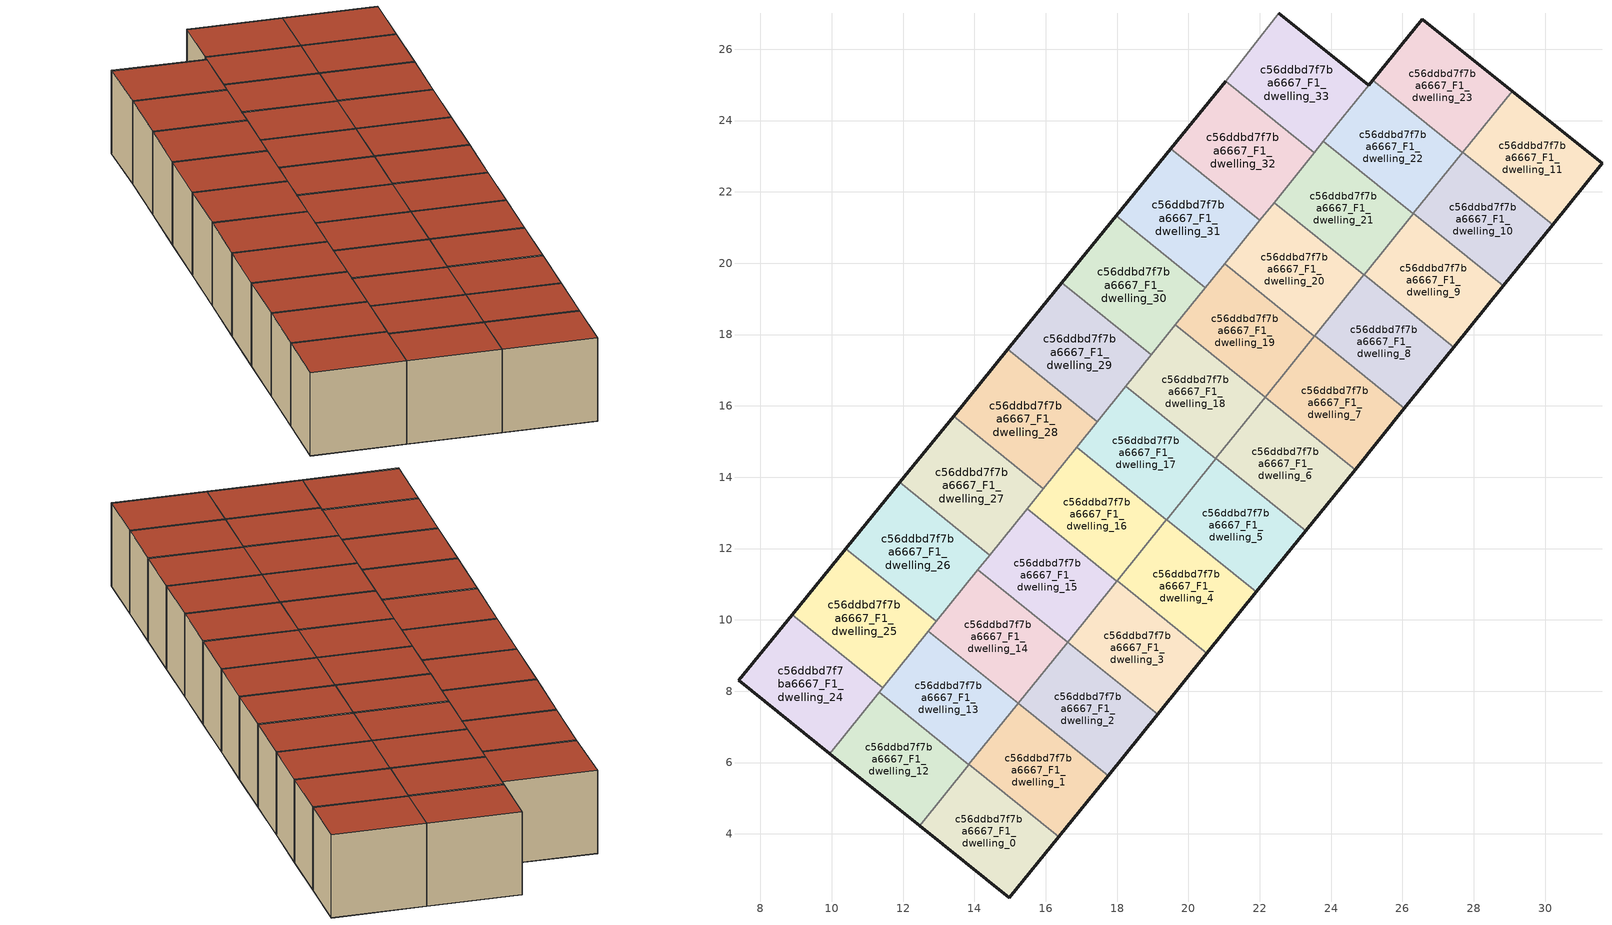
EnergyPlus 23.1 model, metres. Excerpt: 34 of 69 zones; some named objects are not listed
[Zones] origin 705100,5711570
c56ddbd7f7ba6667_F1_dwelling_0
 floor to c56ddbd7f7ba6667_F0_dwelling_0 (EU_floor_Construction): 14.98,2.2 16.37,3.92 13.85,5.95 12.46,4.23 z3
 wall outside (EU_wall_Construction): 16.37,3.92 14.98,2.2 12.46,4.23 z3:6
 wall to c56ddbd7f7ba6667_F1_dwelling_1 (EU_wall_Construction): 13.85,5.95 16.37,3.92 z3:6
 wall to c56ddbd7f7ba6667_F1_dwelling_12 (EU_wall_Construction): 12.46,4.23 13.84,5.94 z3:6
 roof outside (EU_roof_Construction): 16.37,3.92 14.98,2.2 12.46,4.23 13.85,5.95 z6
c56ddbd7f7ba6667_F1_dwelling_1
 floor to c56ddbd7f7ba6667_F0_dwelling_1 (EU_floor_Construction): 16.37,3.92 17.75,5.63 15.23,7.66 13.85,5.95 z3
 wall outside (EU_wall_Construction): 17.75,5.63 16.37,3.92 z3:6
 wall to c56ddbd7f7ba6667_F1_dwelling_2 (EU_wall_Construction): 15.23,7.66 17.75,5.63 z3:6
 wall to c56ddbd7f7ba6667_F1_dwelling_13 (EU_wall_Construction): 13.85,5.95 15.23,7.66 z3:6
 roof outside (EU_roof_Construction): 17.75,5.63 16.37,3.92 13.85,5.95 15.23,7.66 z6
c56ddbd7f7ba6667_F1_dwelling_10
 floor to c56ddbd7f7ba6667_F0_dwelling_10 (EU_floor_Construction): 28.83,19.36 30.21,21.08 27.69,23.11 26.31,21.39 z3
 wall outside (EU_wall_Construction): 30.21,21.08 28.83,19.36 z3:6
 wall to c56ddbd7f7ba6667_F1_dwelling_11 (EU_wall_Construction): 27.69,23.11 30.21,21.08 z3:6
 wall to c56ddbd7f7ba6667_F1_dwelling_9 (EU_wall_Construction): 28.83,19.36 26.31,21.39 z3:6
 wall to c56ddbd7f7ba6667_F1_dwelling_22 (EU_wall_Construction): 26.31,21.39 27.69,23.1 z3:6
 roof outside (EU_roof_Construction): 30.21,21.08 28.83,19.36 26.31,21.39 27.69,23.11 z6
c56ddbd7f7ba6667_F1_dwelling_11
 floor to c56ddbd7f7ba6667_F0_dwelling_11 (EU_floor_Construction): 30.21,21.08 31.6,22.8 29.08,24.82 27.69,23.11 z3
 wall outside (EU_wall_Construction): 29.08,24.82 31.6,22.8 30.21,21.08 z3:6
 wall to c56ddbd7f7ba6667_F1_dwelling_23 (EU_wall_Construction): 27.69,23.11 29.08,24.82 z3:6
 roof outside (EU_roof_Construction): 31.6,22.8 30.21,21.08 27.69,23.11 29.08,24.82 z6
c56ddbd7f7ba6667_F1_dwelling_12
 floor to c56ddbd7f7ba6667_F0_dwelling_12 (EU_floor_Construction): 12.46,4.23 13.84,5.94 11.33,7.97 9.94,6.25 z3
 wall outside (EU_wall_Construction): 12.46,4.23 9.94,6.25 z3:6
 wall to c56ddbd7f7ba6667_F1_dwelling_13 (EU_wall_Construction): 11.33,7.97 13.84,5.94 z3:6
 wall to c56ddbd7f7ba6667_F1_dwelling_24 (EU_wall_Construction): 9.94,6.25 11.33,7.97 z3:6
 roof outside (EU_roof_Construction): 13.84,5.94 12.46,4.23 9.94,6.25 11.33,7.97 z6
c56ddbd7f7ba6667_F1_dwelling_13
 floor to c56ddbd7f7ba6667_F0_dwelling_13 (EU_floor_Construction): 13.84,5.94 15.23,7.66 12.71,9.69 11.33,7.97 z3
 wall to c56ddbd7f7ba6667_F1_dwelling_14 (EU_wall_Construction): 12.71,9.69 15.23,7.66 z3:6
 wall to c56ddbd7f7ba6667_F1_dwelling_25 (EU_wall_Construction): 11.43,8.1 12.71,9.69 z3:6
 wall to c56ddbd7f7ba6667_F1_dwelling_24 (EU_wall_Construction): 11.33,7.97 11.43,8.1 z3:6
 roof outside (EU_roof_Construction): 15.23,7.66 13.84,5.94 11.33,7.97 12.71,9.69 z6
c56ddbd7f7ba6667_F1_dwelling_14
 floor to c56ddbd7f7ba6667_F0_dwelling_14 (EU_floor_Construction): 15.23,7.66 16.61,9.37 14.1,11.4 12.71,9.69 z3
 wall to c56ddbd7f7ba6667_F1_dwelling_15 (EU_wall_Construction): 14.1,11.4 16.61,9.37 z3:6
 wall to c56ddbd7f7ba6667_F1_dwelling_2 (EU_wall_Construction): 16.61,9.37 15.23,7.66 z3:6
 wall to c56ddbd7f7ba6667_F1_dwelling_26 (EU_wall_Construction): 12.93,9.95 14.1,11.4 z3:6
 wall to c56ddbd7f7ba6667_F1_dwelling_25 (EU_wall_Construction): 12.71,9.69 12.93,9.95 z3:6
 roof outside (EU_roof_Construction): 16.61,9.37 15.23,7.66 12.71,9.69 14.1,11.4 z6
c56ddbd7f7ba6667_F1_dwelling_15
 floor to c56ddbd7f7ba6667_F0_dwelling_15 (EU_floor_Construction): 16.61,9.37 18,11.09 15.48,13.12 14.1,11.4 z3
 wall to c56ddbd7f7ba6667_F1_dwelling_16 (EU_wall_Construction): 15.48,13.12 18,11.09 z3:6
 wall to c56ddbd7f7ba6667_F1_dwelling_3 (EU_wall_Construction): 18,11.09 16.62,9.38 z3:6
 wall to c56ddbd7f7ba6667_F1_dwelling_27 (EU_wall_Construction): 14.43,11.82 15.48,13.12 z3:6
 wall to c56ddbd7f7ba6667_F1_dwelling_2 (EU_wall_Construction): 16.62,9.38,4.5 16.62,9.38,3 16.61,9.37,3
 wall to c56ddbd7f7ba6667_F1_dwelling_26 (EU_wall_Construction): 14.1,11.4 14.43,11.82 z3:6
 roof outside (EU_roof_Construction): 18,11.09 16.61,9.37 14.1,11.4 15.48,13.12 z6
c56ddbd7f7ba6667_F1_dwelling_16
 floor to c56ddbd7f7ba6667_F0_dwelling_16 (EU_floor_Construction): 18,11.09 19.38,12.81 16.87,14.83 15.48,13.12 z3
 wall to c56ddbd7f7ba6667_F1_dwelling_17 (EU_wall_Construction): 16.87,14.83 19.38,12.81 z3:6
 wall to c56ddbd7f7ba6667_F1_dwelling_4 (EU_wall_Construction): 19.38,12.81 18,11.1 z3:6
 wall to c56ddbd7f7ba6667_F1_dwelling_28 (EU_wall_Construction): 15.94,13.68 16.87,14.83 z3:6
 wall to c56ddbd7f7ba6667_F1_dwelling_3 (EU_wall_Construction): 18,11.09,4.5 18,11.1,3 18,11.09,3
 wall to c56ddbd7f7ba6667_F1_dwelling_27 (EU_wall_Construction): 15.48,13.12 15.94,13.68 z3:6
 roof outside (EU_roof_Construction): 19.38,12.81 18,11.09 15.48,13.12 16.87,14.83 z6
c56ddbd7f7ba6667_F1_dwelling_17
 floor to c56ddbd7f7ba6667_F0_dwelling_17 (EU_floor_Construction): 19.38,12.81 20.77,14.52 18.25,16.55 16.87,14.83 z3
 wall to c56ddbd7f7ba6667_F1_dwelling_18 (EU_wall_Construction): 18.25,16.55 20.77,14.52 z3:6
 wall to c56ddbd7f7ba6667_F1_dwelling_5 (EU_wall_Construction): 20.77,14.52 19.39,12.81 z3:6
 wall to c56ddbd7f7ba6667_F1_dwelling_29 (EU_wall_Construction): 17.45,15.55 18.25,16.55 z3:6
 wall to c56ddbd7f7ba6667_F1_dwelling_4 (EU_wall_Construction): 19.38,12.81,4.5 19.39,12.81,3 19.38,12.81,3
 wall to c56ddbd7f7ba6667_F1_dwelling_28 (EU_wall_Construction): 16.87,14.83 17.45,15.55 z3:6
 roof outside (EU_roof_Construction): 20.77,14.52 19.38,12.81 16.87,14.83 18.25,16.55 z6
c56ddbd7f7ba6667_F1_dwelling_18
 floor to c56ddbd7f7ba6667_F0_dwelling_18 (EU_floor_Construction): 20.77,14.52 22.15,16.24 19.64,18.27 18.25,16.55 z3
 wall to c56ddbd7f7ba6667_F1_dwelling_19 (EU_wall_Construction): 19.64,18.27 22.15,16.24 z3:6
 wall to c56ddbd7f7ba6667_F1_dwelling_6 (EU_wall_Construction): 22.15,16.24 20.77,14.53 z3:6
 wall to c56ddbd7f7ba6667_F1_dwelling_30 (EU_wall_Construction): 18.96,17.43 19.64,18.27 z3:6
 wall to c56ddbd7f7ba6667_F1_dwelling_29 (EU_wall_Construction): 18.25,16.55 18.96,17.43 z3:6
 roof outside (EU_roof_Construction): 22.15,16.24 20.77,14.52 18.25,16.55 19.64,18.27 z6
c56ddbd7f7ba6667_F1_dwelling_19
 floor to c56ddbd7f7ba6667_F0_dwelling_19 (EU_floor_Construction): 22.15,16.24 23.54,17.95 21.02,19.98 19.64,18.27 z3
 wall to c56ddbd7f7ba6667_F1_dwelling_20 (EU_wall_Construction): 21.02,19.98 23.54,17.95 z3:6
 wall to c56ddbd7f7ba6667_F1_dwelling_7 (EU_wall_Construction): 23.54,17.95 22.16,16.24 z3:6
 wall to c56ddbd7f7ba6667_F1_dwelling_31 (EU_wall_Construction): 20.48,19.32 21.02,19.98 z3:6
 wall to c56ddbd7f7ba6667_F1_dwelling_30 (EU_wall_Construction): 19.63,18.27 20.48,19.31 z3:6
 roof outside (EU_roof_Construction): 23.54,17.95 22.15,16.24 19.64,18.27 21.02,19.98 z6
c56ddbd7f7ba6667_F1_dwelling_2
 floor to c56ddbd7f7ba6667_F0_dwelling_2 (EU_floor_Construction): 17.75,5.63 19.14,7.35 16.62,9.38 15.23,7.66 z3
 wall outside (EU_wall_Construction): 19.14,7.35 17.75,5.63 z3:6
 wall to c56ddbd7f7ba6667_F1_dwelling_3 (EU_wall_Construction): 16.62,9.38 19.14,7.35 z3:6
 roof outside (EU_roof_Construction): 19.14,7.35 17.75,5.63 15.23,7.66 16.62,9.38 z6
c56ddbd7f7ba6667_F1_dwelling_20
 floor to c56ddbd7f7ba6667_F0_dwelling_20 (EU_floor_Construction): 23.54,17.95 24.92,19.67 22.4,21.7 21.02,19.98 z3
 wall to c56ddbd7f7ba6667_F1_dwelling_21 (EU_wall_Construction): 22.4,21.7 24.92,19.67 z3:6
 wall to c56ddbd7f7ba6667_F1_dwelling_8 (EU_wall_Construction): 24.92,19.67 23.54,17.96 z3:6
 wall to c56ddbd7f7ba6667_F1_dwelling_32 (EU_wall_Construction): 22,21.2 22.4,21.7 z3:6
 wall to c56ddbd7f7ba6667_F1_dwelling_7 (EU_wall_Construction): 23.54,17.96,4.5 23.54,17.96,3 23.54,17.95,3
 wall to c56ddbd7f7ba6667_F1_dwelling_31 (EU_wall_Construction): 21.02,19.98 22,21.2 z3:6
 roof outside (EU_roof_Construction): 24.92,19.67 23.54,17.95 21.02,19.98 22.4,21.7 z6
c56ddbd7f7ba6667_F1_dwelling_21
 floor to c56ddbd7f7ba6667_F0_dwelling_21 (EU_floor_Construction): 24.92,19.67 26.3,21.39 23.79,23.42 22.4,21.7 z3
 wall to c56ddbd7f7ba6667_F1_dwelling_22 (EU_wall_Construction): 23.79,23.42 26.3,21.39 z3:6
 wall to c56ddbd7f7ba6667_F1_dwelling_9 (EU_wall_Construction): 26.3,21.39 24.93,19.68 z3:6
 wall to c56ddbd7f7ba6667_F1_dwelling_33 (EU_wall_Construction): 23.53,23.1 23.79,23.42 z3:6
 wall to c56ddbd7f7ba6667_F1_dwelling_8 (EU_wall_Construction): 24.92,19.67,4.5 24.93,19.68,3 24.92,19.67,3
 wall to c56ddbd7f7ba6667_F1_dwelling_32 (EU_wall_Construction): 22.4,21.7 23.53,23.1 z3:6
 roof outside (EU_roof_Construction): 26.3,21.39 24.92,19.67 22.4,21.7 23.79,23.42 z6
c56ddbd7f7ba6667_F1_dwelling_22
 floor to c56ddbd7f7ba6667_F0_dwelling_22 (EU_floor_Construction): 26.3,21.39 27.69,23.1 25.17,25.13 23.79,23.42 z3
 wall outside (EU_wall_Construction): 25.05,24.98 25.17,25.13 z3:6
 wall to c56ddbd7f7ba6667_F1_dwelling_23 (EU_wall_Construction): 25.17,25.13 27.69,23.1 z3:6
 wall to c56ddbd7f7ba6667_F1_dwelling_33 (EU_wall_Construction): 23.79,23.42 25.05,24.98 z3:6
 roof outside (EU_roof_Construction): 27.69,23.1 26.3,21.39 23.79,23.42 25.17,25.13 z6
c56ddbd7f7ba6667_F1_dwelling_23
 floor to c56ddbd7f7ba6667_F0_dwelling_23 (EU_floor_Construction): 27.69,23.1 29.08,24.82 26.55,26.84 25.17,25.13 z3
 wall outside (EU_wall_Construction): 25.17,25.13 26.55,26.84 29.08,24.82 z3:6
 roof outside (EU_roof_Construction): 29.08,24.82 27.69,23.1 25.17,25.13 26.55,26.84 z6
c56ddbd7f7ba6667_F1_dwelling_24
 floor to c56ddbd7f7ba6667_F0_dwelling_24 (EU_floor_Construction): 9.94,6.25 11.43,8.1 8.89,10.15 7.39,8.3 z3
 wall outside (EU_wall_Construction): 9.94,6.25 7.39,8.3 8.89,10.15 z3:6
 wall to c56ddbd7f7ba6667_F1_dwelling_25 (EU_wall_Construction): 8.89,10.15 11.43,8.1 z3:6
 roof outside (EU_roof_Construction): 11.43,8.1 9.94,6.25 7.39,8.3 8.89,10.15 z6
c56ddbd7f7ba6667_F1_dwelling_25
 floor to c56ddbd7f7ba6667_F0_dwelling_25 (EU_floor_Construction): 11.43,8.1 12.93,9.95 10.39,12 8.89,10.15 z3
 wall outside (EU_wall_Construction): 8.89,10.15 10.39,12 z3:6
 wall to c56ddbd7f7ba6667_F1_dwelling_26 (EU_wall_Construction): 10.39,12 12.93,9.95 z3:6
 roof outside (EU_roof_Construction): 12.93,9.95 11.43,8.1 8.89,10.15 10.39,12 z6
c56ddbd7f7ba6667_F1_dwelling_26
 floor to c56ddbd7f7ba6667_F0_dwelling_26 (EU_floor_Construction): 12.93,9.95 14.43,11.82 11.9,13.85 10.39,12 z3
 wall outside (EU_wall_Construction): 10.39,12 11.9,13.85 z3:6
 wall to c56ddbd7f7ba6667_F1_dwelling_27 (EU_wall_Construction): 11.9,13.85 14.43,11.82 z3:6
 roof outside (EU_roof_Construction): 14.43,11.82 12.93,9.95 10.39,12 11.9,13.85 z6
c56ddbd7f7ba6667_F1_dwelling_27
 floor to c56ddbd7f7ba6667_F0_dwelling_27 (EU_floor_Construction): 14.43,11.82 15.94,13.68 13.42,15.71 11.9,13.85 z3
 wall outside (EU_wall_Construction): 11.9,13.85 13.42,15.71 z3:6
 wall to c56ddbd7f7ba6667_F1_dwelling_28 (EU_wall_Construction): 13.42,15.71 15.94,13.68 z3:6
 roof outside (EU_roof_Construction): 15.94,13.68 14.43,11.82 11.9,13.85 13.42,15.71 z6
c56ddbd7f7ba6667_F1_dwelling_28
 floor to c56ddbd7f7ba6667_F0_dwelling_28 (EU_floor_Construction): 15.94,13.68 17.45,15.55 14.93,17.58 13.42,15.71 z3
 wall outside (EU_wall_Construction): 13.42,15.71 14.93,17.58 z3:6
 wall to c56ddbd7f7ba6667_F1_dwelling_29 (EU_wall_Construction): 14.93,17.58 17.45,15.55 z3:6
 roof outside (EU_roof_Construction): 17.45,15.55 15.94,13.68 13.42,15.71 14.93,17.58 z6
c56ddbd7f7ba6667_F1_dwelling_29
 floor to c56ddbd7f7ba6667_F0_dwelling_29 (EU_floor_Construction): 17.45,15.55 18.96,17.43 16.45,19.45 14.93,17.58 z3
 wall outside (EU_wall_Construction): 14.93,17.58 16.45,19.45 z3:6
 wall to c56ddbd7f7ba6667_F1_dwelling_30 (EU_wall_Construction): 16.45,19.45 18.96,17.43 z3:6
 roof outside (EU_roof_Construction): 18.96,17.43 17.45,15.55 14.93,17.58 16.45,19.45 z6
c56ddbd7f7ba6667_F1_dwelling_3
 floor to c56ddbd7f7ba6667_F0_dwelling_3 (EU_floor_Construction): 19.14,7.35 20.52,9.07 18,11.1 16.62,9.38 z3
 wall outside (EU_wall_Construction): 20.52,9.07 19.14,7.35 z3:6
 wall to c56ddbd7f7ba6667_F1_dwelling_4 (EU_wall_Construction): 18,11.1 20.52,9.07 z3:6
 roof outside (EU_roof_Construction): 20.52,9.07 19.14,7.35 16.62,9.38 18,11.1 z6
c56ddbd7f7ba6667_F1_dwelling_30
 floor to c56ddbd7f7ba6667_F0_dwelling_30 (EU_floor_Construction): 18.96,17.43 20.48,19.32 17.98,21.33 16.45,19.45 z3
 wall outside (EU_wall_Construction): 16.45,19.45 17.98,21.33 z3:6
 wall to c56ddbd7f7ba6667_F1_dwelling_31 (EU_wall_Construction): 17.98,21.33 20.48,19.32 z3:6
 roof outside (EU_roof_Construction): 20.48,19.32 18.96,17.43 16.45,19.45 17.98,21.33 z6
c56ddbd7f7ba6667_F1_dwelling_31
 floor to c56ddbd7f7ba6667_F0_dwelling_31 (EU_floor_Construction): 20.48,19.32 22,21.2 19.51,23.21 17.98,21.33 z3
 wall outside (EU_wall_Construction): 17.98,21.33 19.51,23.21 z3:6
 wall to c56ddbd7f7ba6667_F1_dwelling_32 (EU_wall_Construction): 19.51,23.21 22,21.2 z3:6
 roof outside (EU_roof_Construction): 22,21.2 20.48,19.32 17.98,21.33 19.51,23.21 z6
c56ddbd7f7ba6667_F1_dwelling_32
 floor to c56ddbd7f7ba6667_F0_dwelling_32 (EU_floor_Construction): 22,21.2 23.53,23.1 21.05,25.1 19.51,23.21 z3
 wall outside (EU_wall_Construction): 19.51,23.21 21.05,25.1 z3:6
 wall to c56ddbd7f7ba6667_F1_dwelling_33 (EU_wall_Construction): 21.05,25.1 23.53,23.1 z3:6
 roof outside (EU_roof_Construction): 23.53,23.1 22,21.2 19.51,23.21 21.05,25.1 z6
c56ddbd7f7ba6667_F1_dwelling_33
 floor to c56ddbd7f7ba6667_F0_dwelling_33 (EU_floor_Construction): 23.53,23.1 25.05,24.98 22.54,27.01 21.05,25.1 z3
 wall outside (EU_wall_Construction): 22.54,27.01 25.05,24.98 z3:6
 wall adiabatic (EU_wall_Construction): 21.05,25.1 22.54,27.01 z3:6
 roof outside (EU_roof_Construction): 25.05,24.98 23.53,23.1 21.05,25.1 22.54,27.01 z6
c56ddbd7f7ba6667_F1_dwelling_4
 floor to c56ddbd7f7ba6667_F0_dwelling_4 (EU_floor_Construction): 20.52,9.07 21.9,10.78 19.39,12.81 18,11.1 z3
 wall outside (EU_wall_Construction): 21.9,10.78 20.52,9.07 z3:6
 wall to c56ddbd7f7ba6667_F1_dwelling_5 (EU_wall_Construction): 19.39,12.81 21.9,10.78 z3:6
 roof outside (EU_roof_Construction): 21.9,10.78 20.52,9.07 18,11.1 19.39,12.81 z6
c56ddbd7f7ba6667_F1_dwelling_5
 floor to c56ddbd7f7ba6667_F0_dwelling_5 (EU_floor_Construction): 21.9,10.78 23.29,12.5 20.77,14.53 19.39,12.81 z3
 wall outside (EU_wall_Construction): 23.29,12.5 21.9,10.78 z3:6
 wall to c56ddbd7f7ba6667_F1_dwelling_6 (EU_wall_Construction): 20.77,14.53 23.29,12.5 z3:6
 roof outside (EU_roof_Construction): 23.29,12.5 21.9,10.78 19.39,12.81 20.77,14.53 z6
c56ddbd7f7ba6667_F1_dwelling_6
 floor to c56ddbd7f7ba6667_F0_dwelling_6 (EU_floor_Construction): 23.29,12.5 24.67,14.21 22.16,16.24 20.77,14.53 z3
 wall outside (EU_wall_Construction): 24.67,14.21 23.29,12.5 z3:6
 wall to c56ddbd7f7ba6667_F1_dwelling_7 (EU_wall_Construction): 22.16,16.24 24.67,14.21 z3:6
 roof outside (EU_roof_Construction): 24.67,14.21 23.29,12.5 20.77,14.53 22.16,16.24 z6
c56ddbd7f7ba6667_F1_dwelling_7
 floor to c56ddbd7f7ba6667_F0_dwelling_7 (EU_floor_Construction): 24.67,14.21 26.06,15.93 23.54,17.96 22.16,16.24 z3
 wall outside (EU_wall_Construction): 26.06,15.93 24.67,14.21 z3:6
 wall to c56ddbd7f7ba6667_F1_dwelling_8 (EU_wall_Construction): 23.54,17.96 26.06,15.93 z3:6
 roof outside (EU_roof_Construction): 26.06,15.93 24.67,14.21 22.16,16.24 23.54,17.96 z6
c56ddbd7f7ba6667_F1_dwelling_8
 floor to c56ddbd7f7ba6667_F0_dwelling_8 (EU_floor_Construction): 26.06,15.93 27.44,17.65 24.93,19.68 23.54,17.96 z3
 wall outside (EU_wall_Construction): 27.44,17.65 26.06,15.93 z3:6
 wall to c56ddbd7f7ba6667_F1_dwelling_9 (EU_wall_Construction): 24.93,19.68 27.44,17.65 z3:6
 roof outside (EU_roof_Construction): 27.44,17.65 26.06,15.93 23.54,17.96 24.93,19.68 z6
c56ddbd7f7ba6667_F1_dwelling_9
 floor to c56ddbd7f7ba6667_F0_dwelling_9 (EU_floor_Construction): 27.44,17.65 28.83,19.36 26.31,21.39 24.93,19.68 z3
 wall outside (EU_wall_Construction): 28.83,19.36 27.44,17.65 z3:6
 roof outside (EU_roof_Construction): 28.83,19.36 27.44,17.65 24.93,19.68 26.31,21.39 z6
[Building]
EU S2 Campaign: North Axis=0; Terrain=City; Solar Distribution=FullExterior
[Site:Location]
London: Latitude=51.5; Longitude=-0.5; Time Zone=0; Elevation=25
[SizingPeriod:WeatherFileDays]
AnnualSizingPeriod: Begin Month=1; Begin Day of Month=1; End Month=12; End Day of Month=31; Day of Week for Start Day=Monday; Use Weather File Daylight Saving Period=No; Use Weather File Rain and Snow Indicators=No
[MATERIAL]
EU_InternalMass_Material: Roughness=MediumRough; Thickness=0.1; Conductivity=1; Density=1800; Specific Heat=900; Thermal Absorptance=0.9; Solar Absorptance=0.7; Visible Absorptance=0.7
[MATERIAL:NOMASS] Roughness=MediumRough; Thermal Absorptance=0.9; Solar Absorptance=0.7; Visible Absorptance=0.7
Name | Thermal Resistance
EU_wall_NoMass | 0.635353
EU_roof_NoMass | 0.675062
EU_floor_NoMass | 1.96382
[CONSTRUCTION]
EU_wall_Construction: EU_wall_NoMass
EU_roof_Construction: EU_roof_NoMass
EU_floor_Construction: EU_floor_NoMass
EU_InternalMass_Construction: EU_InternalMass_Material
[ZONE] Type=1; Multiplier=1; Ceiling Height=autocalculate; Floor Area=autocalculate; Part of Total Floor Area=Yes
Name | Volume
c56ddbd7f7ba6667_F1_dwelling_0; c56ddbd7f7ba6667_F1_dwelling_5; c56ddbd7f7ba6667_F1_dwelling_6 | 21.386
c56ddbd7f7ba6667_F1_dwelling_1; c56ddbd7f7ba6667_F1_dwelling_4; c56ddbd7f7ba6667_F1_dwelling_9 | 21.3867
c56ddbd7f7ba6667_F1_dwelling_10 | 21.3933
c56ddbd7f7ba6667_F1_dwelling_11 | 21.3787
c56ddbd7f7ba6667_F1_dwelling_12 | 21.3772
c56ddbd7f7ba6667_F1_dwelling_13 | 21.3896
c56ddbd7f7ba6667_F1_dwelling_14; c56ddbd7f7ba6667_F1_dwelling_16 | 21.3823
c56ddbd7f7ba6667_F1_dwelling_15; c56ddbd7f7ba6667_F1_dwelling_20 | 21.3875
c56ddbd7f7ba6667_F1_dwelling_17 | 21.3757
c56ddbd7f7ba6667_F1_dwelling_18; c56ddbd7f7ba6667_F1_dwelling_7 | 21.3882
c56ddbd7f7ba6667_F1_dwelling_19 | 21.3831
c56ddbd7f7ba6667_F1_dwelling_2; c56ddbd7f7ba6667_F1_dwelling_22; c56ddbd7f7ba6667_F1_dwelling_3; c56ddbd7f7ba6667_F1_dwelling_8 | 21.3889
c56ddbd7f7ba6667_F1_dwelling_21 | 21.3816
c56ddbd7f7ba6667_F1_dwelling_23 | 21.3779
c56ddbd7f7ba6667_F1_dwelling_24; c56ddbd7f7ba6667_F1_dwelling_33 | 23.3298
c56ddbd7f7ba6667_F1_dwelling_25 | 23.3306
c56ddbd7f7ba6667_F1_dwelling_26 | 23.3276
c56ddbd7f7ba6667_F1_dwelling_27 | 23.3357
c56ddbd7f7ba6667_F1_dwelling_28 | 23.3386
c56ddbd7f7ba6667_F1_dwelling_29 | 23.3225
c56ddbd7f7ba6667_F1_dwelling_30 | 23.3394
c56ddbd7f7ba6667_F1_dwelling_31 | 23.3269
c56ddbd7f7ba6667_F1_dwelling_32 | 23.3335
[INTERNALMASS] Construction=EU_InternalMass_Construction
Name | Zone or ZoneList | Surface Area
c56ddbd7f7ba6667_F1_dwelling_0_EU_InternalMass | c56ddbd7f7ba6667_F1_dwelling_0 | 7.77684
c56ddbd7f7ba6667_F1_dwelling_1_EU_InternalMass | c56ddbd7f7ba6667_F1_dwelling_1 | 7.7772
c56ddbd7f7ba6667_F1_dwelling_2_EU_InternalMass | c56ddbd7f7ba6667_F1_dwelling_2 | 7.77525
c56ddbd7f7ba6667_F1_dwelling_3_EU_InternalMass | c56ddbd7f7ba6667_F1_dwelling_3 | 7.77575
c56ddbd7f7ba6667_F1_dwelling_4_EU_InternalMass | c56ddbd7f7ba6667_F1_dwelling_4 | 7.77771
c56ddbd7f7ba6667_F1_dwelling_5_EU_InternalMass | c56ddbd7f7ba6667_F1_dwelling_5 | 7.7772
c56ddbd7f7ba6667_F1_dwelling_6_EU_InternalMass | c56ddbd7f7ba6667_F1_dwelling_6 | 7.77525
c56ddbd7f7ba6667_F1_dwelling_7_EU_InternalMass | c56ddbd7f7ba6667_F1_dwelling_7 | 7.77575
c56ddbd7f7ba6667_F1_dwelling_8_EU_InternalMass | c56ddbd7f7ba6667_F1_dwelling_8 | 7.77771
c56ddbd7f7ba6667_F1_dwelling_9_EU_InternalMass | c56ddbd7f7ba6667_F1_dwelling_9 | 7.7772
c56ddbd7f7ba6667_F1_dwelling_10_EU_InternalMass | c56ddbd7f7ba6667_F1_dwelling_10 | 7.77692
c56ddbd7f7ba6667_F1_dwelling_11_EU_InternalMass | c56ddbd7f7ba6667_F1_dwelling_11 | 7.77439
c56ddbd7f7ba6667_F1_dwelling_12_EU_InternalMass | c56ddbd7f7ba6667_F1_dwelling_12 | 7.77575
c56ddbd7f7ba6667_F1_dwelling_13_EU_InternalMass | c56ddbd7f7ba6667_F1_dwelling_13 | 7.77755
c56ddbd7f7ba6667_F1_dwelling_14_EU_InternalMass | c56ddbd7f7ba6667_F1_dwelling_14 | 7.77575
c56ddbd7f7ba6667_F1_dwelling_15_EU_InternalMass | c56ddbd7f7ba6667_F1_dwelling_15 | 7.77525
c56ddbd7f7ba6667_F1_dwelling_16_EU_InternalMass | c56ddbd7f7ba6667_F1_dwelling_16 | 7.77575
c56ddbd7f7ba6667_F1_dwelling_17_EU_InternalMass | c56ddbd7f7ba6667_F1_dwelling_17 | 7.77755
c56ddbd7f7ba6667_F1_dwelling_18_EU_InternalMass | c56ddbd7f7ba6667_F1_dwelling_18 | 7.77575
c56ddbd7f7ba6667_F1_dwelling_19_EU_InternalMass | c56ddbd7f7ba6667_F1_dwelling_19 | 7.77525
c56ddbd7f7ba6667_F1_dwelling_20_EU_InternalMass | c56ddbd7f7ba6667_F1_dwelling_20 | 7.77778
c56ddbd7f7ba6667_F1_dwelling_21_EU_InternalMass | c56ddbd7f7ba6667_F1_dwelling_21 | 7.77483
c56ddbd7f7ba6667_F1_dwelling_22_EU_InternalMass | c56ddbd7f7ba6667_F1_dwelling_22 | 7.12738
c56ddbd7f7ba6667_F1_dwelling_23_EU_InternalMass | c56ddbd7f7ba6667_F1_dwelling_23 | 7.13047
c56ddbd7f7ba6667_F1_dwelling_24_EU_InternalMass | c56ddbd7f7ba6667_F1_dwelling_24 | 7.12659
c56ddbd7f7ba6667_F1_dwelling_25_EU_InternalMass | c56ddbd7f7ba6667_F1_dwelling_25 | 7.13101
c56ddbd7f7ba6667_F1_dwelling_26_EU_InternalMass | c56ddbd7f7ba6667_F1_dwelling_26 | 7.1262
c56ddbd7f7ba6667_F1_dwelling_27_EU_InternalMass | c56ddbd7f7ba6667_F1_dwelling_27 | 7.1304
c56ddbd7f7ba6667_F1_dwelling_28_EU_InternalMass | c56ddbd7f7ba6667_F1_dwelling_28 | 7.12939
c56ddbd7f7ba6667_F1_dwelling_29_EU_InternalMass | c56ddbd7f7ba6667_F1_dwelling_29 | 7.129
c56ddbd7f7ba6667_F1_dwelling_30_EU_InternalMass | c56ddbd7f7ba6667_F1_dwelling_30 | 7.12898
c56ddbd7f7ba6667_F1_dwelling_31_EU_InternalMass | c56ddbd7f7ba6667_F1_dwelling_31 | 7.13055
c56ddbd7f7ba6667_F1_dwelling_32_EU_InternalMass | c56ddbd7f7ba6667_F1_dwelling_32 | 7.12897
c56ddbd7f7ba6667_F1_dwelling_33_EU_InternalMass | c56ddbd7f7ba6667_F1_dwelling_33 | 7.12737
[OTHEREQUIPMENT] Fuel Type=Electricity; Design Level Calculation Method=Watts/Area; Power per Zone Floor Area=1; Fraction Latent=0; Fraction Radiant=0; Fraction Lost=0; Carbon Dioxide Generation Rate=0; EndUse Subcategory=EU_Step8_InternalGains
Name | Zone or ZoneList or Space or SpaceList | Schedule
EU_Step8_InternalGain_c56ddbd7f7ba6667_F1_dwelling_0_f000 | c56ddbd7f7ba6667_F1_dwelling_0 | EU_Step8_GainSchedule_c56ddbd7f7ba6667_F1_dwelling_0_f000
EU_Step8_InternalGain_c56ddbd7f7ba6667_F1_dwelling_1_f000 | c56ddbd7f7ba6667_F1_dwelling_1 | EU_Step8_GainSchedule_c56ddbd7f7ba6667_F1_dwelling_1_f000
EU_Step8_InternalGain_c56ddbd7f7ba6667_F1_dwelling_2_f000 | c56ddbd7f7ba6667_F1_dwelling_2 | EU_Step8_GainSchedule_c56ddbd7f7ba6667_F1_dwelling_2_f000
EU_Step8_InternalGain_c56ddbd7f7ba6667_F1_dwelling_3_f000 | c56ddbd7f7ba6667_F1_dwelling_3 | EU_Step8_GainSchedule_c56ddbd7f7ba6667_F1_dwelling_3_f000
EU_Step8_InternalGain_c56ddbd7f7ba6667_F1_dwelling_4_f000 | c56ddbd7f7ba6667_F1_dwelling_4 | EU_Step8_GainSchedule_c56ddbd7f7ba6667_F1_dwelling_4_f000
EU_Step8_InternalGain_c56ddbd7f7ba6667_F1_dwelling_5_f000 | c56ddbd7f7ba6667_F1_dwelling_5 | EU_Step8_GainSchedule_c56ddbd7f7ba6667_F1_dwelling_5_f000
EU_Step8_InternalGain_c56ddbd7f7ba6667_F1_dwelling_6_f000 | c56ddbd7f7ba6667_F1_dwelling_6 | EU_Step8_GainSchedule_c56ddbd7f7ba6667_F1_dwelling_6_f000
EU_Step8_InternalGain_c56ddbd7f7ba6667_F1_dwelling_7_f000 | c56ddbd7f7ba6667_F1_dwelling_7 | EU_Step8_GainSchedule_c56ddbd7f7ba6667_F1_dwelling_7_f000
EU_Step8_InternalGain_c56ddbd7f7ba6667_F1_dwelling_8_f000 | c56ddbd7f7ba6667_F1_dwelling_8 | EU_Step8_GainSchedule_c56ddbd7f7ba6667_F1_dwelling_8_f000
EU_Step8_InternalGain_c56ddbd7f7ba6667_F1_dwelling_9_f000 | c56ddbd7f7ba6667_F1_dwelling_9 | EU_Step8_GainSchedule_c56ddbd7f7ba6667_F1_dwelling_9_f000
EU_Step8_InternalGain_c56ddbd7f7ba6667_F1_dwelling_10_f000 | c56ddbd7f7ba6667_F1_dwelling_10 | EU_Step8_GainSchedule_c56ddbd7f7ba6667_F1_dwelling_10_f000
EU_Step8_InternalGain_c56ddbd7f7ba6667_F1_dwelling_11_f000 | c56ddbd7f7ba6667_F1_dwelling_11 | EU_Step8_GainSchedule_c56ddbd7f7ba6667_F1_dwelling_11_f000
EU_Step8_InternalGain_c56ddbd7f7ba6667_F1_dwelling_12_f000 | c56ddbd7f7ba6667_F1_dwelling_12 | EU_Step8_GainSchedule_c56ddbd7f7ba6667_F1_dwelling_12_f000
EU_Step8_InternalGain_c56ddbd7f7ba6667_F1_dwelling_13_f000 | c56ddbd7f7ba6667_F1_dwelling_13 | EU_Step8_GainSchedule_c56ddbd7f7ba6667_F1_dwelling_13_f000
EU_Step8_InternalGain_c56ddbd7f7ba6667_F1_dwelling_14_f000 | c56ddbd7f7ba6667_F1_dwelling_14 | EU_Step8_GainSchedule_c56ddbd7f7ba6667_F1_dwelling_14_f000
EU_Step8_InternalGain_c56ddbd7f7ba6667_F1_dwelling_15_f000 | c56ddbd7f7ba6667_F1_dwelling_15 | EU_Step8_GainSchedule_c56ddbd7f7ba6667_F1_dwelling_15_f000
EU_Step8_InternalGain_c56ddbd7f7ba6667_F1_dwelling_16_f000 | c56ddbd7f7ba6667_F1_dwelling_16 | EU_Step8_GainSchedule_c56ddbd7f7ba6667_F1_dwelling_16_f000
EU_Step8_InternalGain_c56ddbd7f7ba6667_F1_dwelling_17_f000 | c56ddbd7f7ba6667_F1_dwelling_17 | EU_Step8_GainSchedule_c56ddbd7f7ba6667_F1_dwelling_17_f000
EU_Step8_InternalGain_c56ddbd7f7ba6667_F1_dwelling_18_f000 | c56ddbd7f7ba6667_F1_dwelling_18 | EU_Step8_GainSchedule_c56ddbd7f7ba6667_F1_dwelling_18_f000
EU_Step8_InternalGain_c56ddbd7f7ba6667_F1_dwelling_19_f000 | c56ddbd7f7ba6667_F1_dwelling_19 | EU_Step8_GainSchedule_c56ddbd7f7ba6667_F1_dwelling_19_f000
EU_Step8_InternalGain_c56ddbd7f7ba6667_F1_dwelling_20_f000 | c56ddbd7f7ba6667_F1_dwelling_20 | EU_Step8_GainSchedule_c56ddbd7f7ba6667_F1_dwelling_20_f000
EU_Step8_InternalGain_c56ddbd7f7ba6667_F1_dwelling_21_f000 | c56ddbd7f7ba6667_F1_dwelling_21 | EU_Step8_GainSchedule_c56ddbd7f7ba6667_F1_dwelling_21_f000
EU_Step8_InternalGain_c56ddbd7f7ba6667_F1_dwelling_22_f000 | c56ddbd7f7ba6667_F1_dwelling_22 | EU_Step8_GainSchedule_c56ddbd7f7ba6667_F1_dwelling_22_f000
EU_Step8_InternalGain_c56ddbd7f7ba6667_F1_dwelling_23_f000 | c56ddbd7f7ba6667_F1_dwelling_23 | EU_Step8_GainSchedule_c56ddbd7f7ba6667_F1_dwelling_23_f000
EU_Step8_InternalGain_c56ddbd7f7ba6667_F1_dwelling_24_f000 | c56ddbd7f7ba6667_F1_dwelling_24 | EU_Step8_GainSchedule_c56ddbd7f7ba6667_F1_dwelling_24_f000
EU_Step8_InternalGain_c56ddbd7f7ba6667_F1_dwelling_25_f000 | c56ddbd7f7ba6667_F1_dwelling_25 | EU_Step8_GainSchedule_c56ddbd7f7ba6667_F1_dwelling_25_f000
EU_Step8_InternalGain_c56ddbd7f7ba6667_F1_dwelling_26_f000 | c56ddbd7f7ba6667_F1_dwelling_26 | EU_Step8_GainSchedule_c56ddbd7f7ba6667_F1_dwelling_26_f000
EU_Step8_InternalGain_c56ddbd7f7ba6667_F1_dwelling_27_f000 | c56ddbd7f7ba6667_F1_dwelling_27 | EU_Step8_GainSchedule_c56ddbd7f7ba6667_F1_dwelling_27_f000
EU_Step8_InternalGain_c56ddbd7f7ba6667_F1_dwelling_28_f000 | c56ddbd7f7ba6667_F1_dwelling_28 | EU_Step8_GainSchedule_c56ddbd7f7ba6667_F1_dwelling_28_f000
EU_Step8_InternalGain_c56ddbd7f7ba6667_F1_dwelling_29_f000 | c56ddbd7f7ba6667_F1_dwelling_29 | EU_Step8_GainSchedule_c56ddbd7f7ba6667_F1_dwelling_29_f000
EU_Step8_InternalGain_c56ddbd7f7ba6667_F1_dwelling_30_f000 | c56ddbd7f7ba6667_F1_dwelling_30 | EU_Step8_GainSchedule_c56ddbd7f7ba6667_F1_dwelling_30_f000
EU_Step8_InternalGain_c56ddbd7f7ba6667_F1_dwelling_31_f000 | c56ddbd7f7ba6667_F1_dwelling_31 | EU_Step8_GainSchedule_c56ddbd7f7ba6667_F1_dwelling_31_f000
EU_Step8_InternalGain_c56ddbd7f7ba6667_F1_dwelling_32_f000 | c56ddbd7f7ba6667_F1_dwelling_32 | EU_Step8_GainSchedule_c56ddbd7f7ba6667_F1_dwelling_32_f000
EU_Step8_InternalGain_c56ddbd7f7ba6667_F1_dwelling_33_f000 | c56ddbd7f7ba6667_F1_dwelling_33 | EU_Step8_GainSchedule_c56ddbd7f7ba6667_F1_dwelling_33_f000
[ZONEVENTILATION:DESIGNFLOWRATE] Schedule=EU_AlwaysOn; Design Flow Rate Calculation Method=AirChanges/Hour; Air Changes per Hour=0.555504; Ventilation Type=Natural; Fan Pressure Rise=0; Fan Total Efficiency=1; Constant Term Coefficient=1; Temperature Term Coefficient=0; Velocity Term Coefficient=0; Velocity Squared Term Coefficient=0; Minimum Indoor Temperature=-100; Maximum Indoor Temperature=100; Delta Temperature=-100; Minimum Outdoor Temperature=-100; Maximum Outdoor Temperature=100; Maximum Wind Speed=40
Name | Zone or ZoneList or Space or SpaceList
EU_ConstantAir_c56ddbd7f7ba6667_F1_dwelling_0 | c56ddbd7f7ba6667_F1_dwelling_0
EU_ConstantAir_c56ddbd7f7ba6667_F1_dwelling_1 | c56ddbd7f7ba6667_F1_dwelling_1
EU_ConstantAir_c56ddbd7f7ba6667_F1_dwelling_2 | c56ddbd7f7ba6667_F1_dwelling_2
EU_ConstantAir_c56ddbd7f7ba6667_F1_dwelling_3 | c56ddbd7f7ba6667_F1_dwelling_3
EU_ConstantAir_c56ddbd7f7ba6667_F1_dwelling_4 | c56ddbd7f7ba6667_F1_dwelling_4
EU_ConstantAir_c56ddbd7f7ba6667_F1_dwelling_5 | c56ddbd7f7ba6667_F1_dwelling_5
EU_ConstantAir_c56ddbd7f7ba6667_F1_dwelling_6 | c56ddbd7f7ba6667_F1_dwelling_6
EU_ConstantAir_c56ddbd7f7ba6667_F1_dwelling_7 | c56ddbd7f7ba6667_F1_dwelling_7
EU_ConstantAir_c56ddbd7f7ba6667_F1_dwelling_8 | c56ddbd7f7ba6667_F1_dwelling_8
EU_ConstantAir_c56ddbd7f7ba6667_F1_dwelling_9 | c56ddbd7f7ba6667_F1_dwelling_9
EU_ConstantAir_c56ddbd7f7ba6667_F1_dwelling_10 | c56ddbd7f7ba6667_F1_dwelling_10
EU_ConstantAir_c56ddbd7f7ba6667_F1_dwelling_11 | c56ddbd7f7ba6667_F1_dwelling_11
EU_ConstantAir_c56ddbd7f7ba6667_F1_dwelling_12 | c56ddbd7f7ba6667_F1_dwelling_12
EU_ConstantAir_c56ddbd7f7ba6667_F1_dwelling_13 | c56ddbd7f7ba6667_F1_dwelling_13
EU_ConstantAir_c56ddbd7f7ba6667_F1_dwelling_14 | c56ddbd7f7ba6667_F1_dwelling_14
EU_ConstantAir_c56ddbd7f7ba6667_F1_dwelling_15 | c56ddbd7f7ba6667_F1_dwelling_15
EU_ConstantAir_c56ddbd7f7ba6667_F1_dwelling_16 | c56ddbd7f7ba6667_F1_dwelling_16
EU_ConstantAir_c56ddbd7f7ba6667_F1_dwelling_17 | c56ddbd7f7ba6667_F1_dwelling_17
EU_ConstantAir_c56ddbd7f7ba6667_F1_dwelling_18 | c56ddbd7f7ba6667_F1_dwelling_18
EU_ConstantAir_c56ddbd7f7ba6667_F1_dwelling_19 | c56ddbd7f7ba6667_F1_dwelling_19
EU_ConstantAir_c56ddbd7f7ba6667_F1_dwelling_20 | c56ddbd7f7ba6667_F1_dwelling_20
EU_ConstantAir_c56ddbd7f7ba6667_F1_dwelling_21 | c56ddbd7f7ba6667_F1_dwelling_21
EU_ConstantAir_c56ddbd7f7ba6667_F1_dwelling_22 | c56ddbd7f7ba6667_F1_dwelling_22
EU_ConstantAir_c56ddbd7f7ba6667_F1_dwelling_23 | c56ddbd7f7ba6667_F1_dwelling_23
EU_ConstantAir_c56ddbd7f7ba6667_F1_dwelling_24 | c56ddbd7f7ba6667_F1_dwelling_24
EU_ConstantAir_c56ddbd7f7ba6667_F1_dwelling_25 | c56ddbd7f7ba6667_F1_dwelling_25
EU_ConstantAir_c56ddbd7f7ba6667_F1_dwelling_26 | c56ddbd7f7ba6667_F1_dwelling_26
EU_ConstantAir_c56ddbd7f7ba6667_F1_dwelling_27 | c56ddbd7f7ba6667_F1_dwelling_27
EU_ConstantAir_c56ddbd7f7ba6667_F1_dwelling_28 | c56ddbd7f7ba6667_F1_dwelling_28
EU_ConstantAir_c56ddbd7f7ba6667_F1_dwelling_29 | c56ddbd7f7ba6667_F1_dwelling_29
EU_ConstantAir_c56ddbd7f7ba6667_F1_dwelling_30 | c56ddbd7f7ba6667_F1_dwelling_30
EU_ConstantAir_c56ddbd7f7ba6667_F1_dwelling_31 | c56ddbd7f7ba6667_F1_dwelling_31
EU_ConstantAir_c56ddbd7f7ba6667_F1_dwelling_32 | c56ddbd7f7ba6667_F1_dwelling_32
EU_ConstantAir_c56ddbd7f7ba6667_F1_dwelling_33 | c56ddbd7f7ba6667_F1_dwelling_33
[HVACTEMPLATE:THERMOSTAT] Constant Heating Setpoint=20; Constant Cooling Setpoint=50
EU_HeatOnly_c56ddbd7f7ba6667_F0_dwelling_0; EU_HeatOnly_c56ddbd7f7ba6667_F0_dwelling_1; EU_HeatOnly_c56ddbd7f7ba6667_F0_dwelling_2; EU_HeatOnly_c56ddbd7f7ba6667_F0_dwelling_3; EU_HeatOnly_c56ddbd7f7ba6667_F0_dwelling_4; EU_HeatOnly_c56ddbd7f7ba6667_F0_dwelling_5; EU_HeatOnly_c56ddbd7f7ba6667_F0_dwelling_6; EU_HeatOnly_c56ddbd7f7ba6667_F0_dwelling_7; EU_HeatOnly_c56ddbd7f7ba6667_F0_dwelling_8; EU_HeatOnly_c56ddbd7f7ba6667_F0_dwelling_9; EU_HeatOnly_c56ddbd7f7ba6667_F0_dwelling_10; EU_HeatOnly_c56ddbd7f7ba6667_F0_dwelling_11; EU_HeatOnly_c56ddbd7f7ba6667_F0_dwelling_12; EU_HeatOnly_c56ddbd7f7ba6667_F0_dwelling_13; EU_HeatOnly_c56ddbd7f7ba6667_F0_dwelling_14; EU_HeatOnly_c56ddbd7f7ba6667_F0_dwelling_15; EU_HeatOnly_c56ddbd7f7ba6667_F0_dwelling_16; EU_HeatOnly_c56ddbd7f7ba6667_F0_dwelling_17; EU_HeatOnly_c56ddbd7f7ba6667_F0_dwelling_18; EU_HeatOnly_c56ddbd7f7ba6667_F0_dwelling_19; EU_HeatOnly_c56ddbd7f7ba6667_F0_dwelling_20; EU_HeatOnly_c56ddbd7f7ba6667_F0_dwelling_21; EU_HeatOnly_c56ddbd7f7ba6667_F0_dwelling_22; EU_HeatOnly_c56ddbd7f7ba6667_F0_dwelling_23; EU_HeatOnly_c56ddbd7f7ba6667_F0_dwelling_24; EU_HeatOnly_c56ddbd7f7ba6667_F0_dwelling_25; EU_HeatOnly_c56ddbd7f7ba6667_F0_dwelling_26; EU_HeatOnly_c56ddbd7f7ba6667_F0_dwelling_27; EU_HeatOnly_c56ddbd7f7ba6667_F0_dwelling_28; EU_HeatOnly_c56ddbd7f7ba6667_F0_dwelling_29; EU_HeatOnly_c56ddbd7f7ba6667_F0_dwelling_30; EU_HeatOnly_c56ddbd7f7ba6667_F0_dwelling_31; EU_HeatOnly_c56ddbd7f7ba6667_F0_dwelling_32; EU_HeatOnly_c56ddbd7f7ba6667_F0_dwelling_33; EU_HeatOnly_c56ddbd7f7ba6667_F0_dwelling_34; EU_HeatOnly_c56ddbd7f7ba6667_F1_dwelling_0; EU_HeatOnly_c56ddbd7f7ba6667_F1_dwelling_1; EU_HeatOnly_c56ddbd7f7ba6667_F1_dwelling_2; EU_HeatOnly_c56ddbd7f7ba6667_F1_dwelling_3; EU_HeatOnly_c56ddbd7f7ba6667_F1_dwelling_4; EU_HeatOnly_c56ddbd7f7ba6667_F1_dwelling_5; EU_HeatOnly_c56ddbd7f7ba6667_F1_dwelling_6; EU_HeatOnly_c56ddbd7f7ba6667_F1_dwelling_7; EU_HeatOnly_c56ddbd7f7ba6667_F1_dwelling_8; EU_HeatOnly_c56ddbd7f7ba6667_F1_dwelling_9; EU_HeatOnly_c56ddbd7f7ba6667_F1_dwelling_10; EU_HeatOnly_c56ddbd7f7ba6667_F1_dwelling_11; EU_HeatOnly_c56ddbd7f7ba6667_F1_dwelling_12; EU_HeatOnly_c56ddbd7f7ba6667_F1_dwelling_13; EU_HeatOnly_c56ddbd7f7ba6667_F1_dwelling_14; EU_HeatOnly_c56ddbd7f7ba6667_F1_dwelling_15; EU_HeatOnly_c56ddbd7f7ba6667_F1_dwelling_16; EU_HeatOnly_c56ddbd7f7ba6667_F1_dwelling_17; EU_HeatOnly_c56ddbd7f7ba6667_F1_dwelling_18; EU_HeatOnly_c56ddbd7f7ba6667_F1_dwelling_19; EU_HeatOnly_c56ddbd7f7ba6667_F1_dwelling_20; EU_HeatOnly_c56ddbd7f7ba6667_F1_dwelling_21; EU_HeatOnly_c56ddbd7f7ba6667_F1_dwelling_22; EU_HeatOnly_c56ddbd7f7ba6667_F1_dwelling_23; EU_HeatOnly_c56ddbd7f7ba6667_F1_dwelling_24; EU_HeatOnly_c56ddbd7f7ba6667_F1_dwelling_25; EU_HeatOnly_c56ddbd7f7ba6667_F1_dwelling_26; EU_HeatOnly_c56ddbd7f7ba6667_F1_dwelling_27
[HVACTEMPLATE:ZONE:IDEALLOADSAIRSYSTEM] System Availability Schedule=EU_AlwaysOn; Maximum Heating Supply Air Temperature=50; Minimum Cooling Supply Air Temperature=13; Maximum Heating Supply Air Humidity Ratio=0.0156; Minimum Cooling Supply Air Humidity Ratio=0.0077; Heating Limit=NoLimit; Cooling Limit=NoLimit; Heating Availability Schedule=EU_AlwaysOn; Cooling Availability Schedule=EU_CoolingOff; Dehumidification Control Type=ConstantSensibleHeatRatio; Cooling Sensible Heat Ratio=0.7; Dehumidification Setpoint=60; Humidification Control Type=None; Humidification Setpoint=30; Outdoor Air Method=None; Outdoor Air Flow Rate per Person=0.00944; Outdoor Air Flow Rate per Zone Floor Area=0; Outdoor Air Flow Rate per Zone=0; Demand Controlled Ventilation Type=None; Outdoor Air Economizer Type=NoEconomizer; Heat Recovery Type=None; Sensible Heat Recovery Effectiveness=0.7; Latent Heat Recovery Effectiveness=0.65
Name | Template Thermostat
c56ddbd7f7ba6667_F1_dwelling_0 | EU_HeatOnly_c56ddbd7f7ba6667_F1_dwelling_0
c56ddbd7f7ba6667_F1_dwelling_1 | EU_HeatOnly_c56ddbd7f7ba6667_F1_dwelling_1
c56ddbd7f7ba6667_F1_dwelling_2 | EU_HeatOnly_c56ddbd7f7ba6667_F1_dwelling_2
c56ddbd7f7ba6667_F1_dwelling_3 | EU_HeatOnly_c56ddbd7f7ba6667_F1_dwelling_3
c56ddbd7f7ba6667_F1_dwelling_4 | EU_HeatOnly_c56ddbd7f7ba6667_F1_dwelling_4
c56ddbd7f7ba6667_F1_dwelling_5 | EU_HeatOnly_c56ddbd7f7ba6667_F1_dwelling_5
c56ddbd7f7ba6667_F1_dwelling_6 | EU_HeatOnly_c56ddbd7f7ba6667_F1_dwelling_6
c56ddbd7f7ba6667_F1_dwelling_7 | EU_HeatOnly_c56ddbd7f7ba6667_F1_dwelling_7
c56ddbd7f7ba6667_F1_dwelling_8 | EU_HeatOnly_c56ddbd7f7ba6667_F1_dwelling_8
c56ddbd7f7ba6667_F1_dwelling_9 | EU_HeatOnly_c56ddbd7f7ba6667_F1_dwelling_9
c56ddbd7f7ba6667_F1_dwelling_10 | EU_HeatOnly_c56ddbd7f7ba6667_F1_dwelling_10
c56ddbd7f7ba6667_F1_dwelling_11 | EU_HeatOnly_c56ddbd7f7ba6667_F1_dwelling_11
c56ddbd7f7ba6667_F1_dwelling_12 | EU_HeatOnly_c56ddbd7f7ba6667_F1_dwelling_12
c56ddbd7f7ba6667_F1_dwelling_13 | EU_HeatOnly_c56ddbd7f7ba6667_F1_dwelling_13
c56ddbd7f7ba6667_F1_dwelling_14 | EU_HeatOnly_c56ddbd7f7ba6667_F1_dwelling_14
c56ddbd7f7ba6667_F1_dwelling_15 | EU_HeatOnly_c56ddbd7f7ba6667_F1_dwelling_15
c56ddbd7f7ba6667_F1_dwelling_16 | EU_HeatOnly_c56ddbd7f7ba6667_F1_dwelling_16
c56ddbd7f7ba6667_F1_dwelling_17 | EU_HeatOnly_c56ddbd7f7ba6667_F1_dwelling_17
c56ddbd7f7ba6667_F1_dwelling_18 | EU_HeatOnly_c56ddbd7f7ba6667_F1_dwelling_18
c56ddbd7f7ba6667_F1_dwelling_19 | EU_HeatOnly_c56ddbd7f7ba6667_F1_dwelling_19
c56ddbd7f7ba6667_F1_dwelling_20 | EU_HeatOnly_c56ddbd7f7ba6667_F1_dwelling_20
c56ddbd7f7ba6667_F1_dwelling_21 | EU_HeatOnly_c56ddbd7f7ba6667_F1_dwelling_21
c56ddbd7f7ba6667_F1_dwelling_22 | EU_HeatOnly_c56ddbd7f7ba6667_F1_dwelling_22
c56ddbd7f7ba6667_F1_dwelling_23 | EU_HeatOnly_c56ddbd7f7ba6667_F1_dwelling_23
c56ddbd7f7ba6667_F1_dwelling_24 | EU_HeatOnly_c56ddbd7f7ba6667_F1_dwelling_24
c56ddbd7f7ba6667_F1_dwelling_25 | EU_HeatOnly_c56ddbd7f7ba6667_F1_dwelling_25
c56ddbd7f7ba6667_F1_dwelling_26 | EU_HeatOnly_c56ddbd7f7ba6667_F1_dwelling_26
c56ddbd7f7ba6667_F1_dwelling_27 | EU_HeatOnly_c56ddbd7f7ba6667_F1_dwelling_27
c56ddbd7f7ba6667_F1_dwelling_28 | EU_HeatOnly_c56ddbd7f7ba6667_F1_dwelling_28
c56ddbd7f7ba6667_F1_dwelling_29 | EU_HeatOnly_c56ddbd7f7ba6667_F1_dwelling_29
c56ddbd7f7ba6667_F1_dwelling_30 | EU_HeatOnly_c56ddbd7f7ba6667_F1_dwelling_30
c56ddbd7f7ba6667_F1_dwelling_31 | EU_HeatOnly_c56ddbd7f7ba6667_F1_dwelling_31
c56ddbd7f7ba6667_F1_dwelling_32 | EU_HeatOnly_c56ddbd7f7ba6667_F1_dwelling_32
c56ddbd7f7ba6667_F1_dwelling_33 | EU_HeatOnly_c56ddbd7f7ba6667_F1_dwelling_33
[SIZING:ZONE] Zone Cooling Design Supply Air Temperature Input Method=SupplyAirTemperature; Zone Cooling Design Supply Air Temperature=13; Zone Heating Design Supply Air Temperature Input Method=SupplyAirTemperature; Zone Heating Design Supply Air Temperature=50; Zone Cooling Design Supply Air Humidity Ratio=0.008; Zone Heating Design Supply Air Humidity Ratio=0.008; Cooling Design Air Flow Method=DesignDay; Cooling Design Air Flow Rate=0; Cooling Minimum Air Flow per Zone Floor Area=0.000762; Cooling Minimum Air Flow=0; Cooling Minimum Air Flow Fraction=0.2; Heating Design Air Flow Method=DesignDay; Heating Design Air Flow Rate=0; Heating Maximum Air Flow per Zone Floor Area=0.002032; Heating Maximum Air Flow=0.141576; Heating Maximum Air Flow Fraction=0.3; Account for Dedicated Outdoor Air System=No; Dedicated Outdoor Air System Control Strategy=NeutralSupplyAir; Dedicated Outdoor Air Low Setpoint Temperature for Design=autosize; Dedicated Outdoor Air High Setpoint Temperature for Design=autosize; Zone Load Sizing Method=Sensible Load Only No Latent Load; Zone Latent Cooling Design Supply Air Humidity Ratio Input Method=HumidityRatioDifference; Zone Cooling Design Supply Air Humidity Ratio Difference=0.005; Zone Latent Heating Design Supply Air Humidity Ratio Input Method=HumidityRatioDifference; Zone Humidification Design Supply Air Humidity Ratio Difference=0.005
c56ddbd7f7ba6667_F1_dwelling_0; c56ddbd7f7ba6667_F1_dwelling_1; c56ddbd7f7ba6667_F1_dwelling_2; c56ddbd7f7ba6667_F1_dwelling_3; c56ddbd7f7ba6667_F1_dwelling_4; c56ddbd7f7ba6667_F1_dwelling_5; c56ddbd7f7ba6667_F1_dwelling_6; c56ddbd7f7ba6667_F1_dwelling_7; c56ddbd7f7ba6667_F1_dwelling_8; c56ddbd7f7ba6667_F1_dwelling_9; c56ddbd7f7ba6667_F1_dwelling_10; c56ddbd7f7ba6667_F1_dwelling_11; c56ddbd7f7ba6667_F1_dwelling_12; c56ddbd7f7ba6667_F1_dwelling_13; c56ddbd7f7ba6667_F1_dwelling_14; c56ddbd7f7ba6667_F1_dwelling_15; c56ddbd7f7ba6667_F1_dwelling_16; c56ddbd7f7ba6667_F1_dwelling_17; c56ddbd7f7ba6667_F1_dwelling_18; c56ddbd7f7ba6667_F1_dwelling_19; c56ddbd7f7ba6667_F1_dwelling_20; c56ddbd7f7ba6667_F1_dwelling_21; c56ddbd7f7ba6667_F1_dwelling_22; c56ddbd7f7ba6667_F1_dwelling_23; c56ddbd7f7ba6667_F1_dwelling_24; c56ddbd7f7ba6667_F1_dwelling_25; c56ddbd7f7ba6667_F1_dwelling_26; c56ddbd7f7ba6667_F1_dwelling_27; c56ddbd7f7ba6667_F1_dwelling_28; c56ddbd7f7ba6667_F1_dwelling_29; c56ddbd7f7ba6667_F1_dwelling_30; c56ddbd7f7ba6667_F1_dwelling_31; c56ddbd7f7ba6667_F1_dwelling_32; c56ddbd7f7ba6667_F1_dwelling_33
[SCHEDULE:CONSTANT]
Name | Hourly Value
EU_AlwaysOn | 1
EU_CoolingOff | 0
[SCHEDULE:FILE] Column Number=1; Rows to Skip at Top=0; Number of Hours of Data=8760; Column Separator=Comma; Interpolate to Timestep=No; Minutes per Item=60; Adjust Schedule for Daylight Savings=Yes
Name | File
EU_Step8_GainSchedule_c56ddbd7f7ba6667_F1_dwelling_0_f000 | ../../schedules/c56ddbd7f7ba6667/c56ddbd7f7ba6667_F1_dwelling_0_f000_gain.csv
EU_Step8_GainSchedule_c56ddbd7f7ba6667_F1_dwelling_1_f000 | ../../schedules/c56ddbd7f7ba6667/c56ddbd7f7ba6667_F1_dwelling_1_f000_gain.csv
EU_Step8_GainSchedule_c56ddbd7f7ba6667_F1_dwelling_2_f000 | ../../schedules/c56ddbd7f7ba6667/c56ddbd7f7ba6667_F1_dwelling_2_f000_gain.csv
EU_Step8_GainSchedule_c56ddbd7f7ba6667_F1_dwelling_3_f000 | ../../schedules/c56ddbd7f7ba6667/c56ddbd7f7ba6667_F1_dwelling_3_f000_gain.csv
EU_Step8_GainSchedule_c56ddbd7f7ba6667_F1_dwelling_4_f000 | ../../schedules/c56ddbd7f7ba6667/c56ddbd7f7ba6667_F1_dwelling_4_f000_gain.csv
EU_Step8_GainSchedule_c56ddbd7f7ba6667_F1_dwelling_5_f000 | ../../schedules/c56ddbd7f7ba6667/c56ddbd7f7ba6667_F1_dwelling_5_f000_gain.csv
EU_Step8_GainSchedule_c56ddbd7f7ba6667_F1_dwelling_6_f000 | ../../schedules/c56ddbd7f7ba6667/c56ddbd7f7ba6667_F1_dwelling_6_f000_gain.csv
EU_Step8_GainSchedule_c56ddbd7f7ba6667_F1_dwelling_7_f000 | ../../schedules/c56ddbd7f7ba6667/c56ddbd7f7ba6667_F1_dwelling_7_f000_gain.csv
EU_Step8_GainSchedule_c56ddbd7f7ba6667_F1_dwelling_8_f000 | ../../schedules/c56ddbd7f7ba6667/c56ddbd7f7ba6667_F1_dwelling_8_f000_gain.csv
EU_Step8_GainSchedule_c56ddbd7f7ba6667_F1_dwelling_9_f000 | ../../schedules/c56ddbd7f7ba6667/c56ddbd7f7ba6667_F1_dwelling_9_f000_gain.csv
EU_Step8_GainSchedule_c56ddbd7f7ba6667_F1_dwelling_10_f000 | ../../schedules/c56ddbd7f7ba6667/c56ddbd7f7ba6667_F1_dwelling_10_f000_gain.csv
EU_Step8_GainSchedule_c56ddbd7f7ba6667_F1_dwelling_11_f000 | ../../schedules/c56ddbd7f7ba6667/c56ddbd7f7ba6667_F1_dwelling_11_f000_gain.csv
EU_Step8_GainSchedule_c56ddbd7f7ba6667_F1_dwelling_12_f000 | ../../schedules/c56ddbd7f7ba6667/c56ddbd7f7ba6667_F1_dwelling_12_f000_gain.csv
EU_Step8_GainSchedule_c56ddbd7f7ba6667_F1_dwelling_13_f000 | ../../schedules/c56ddbd7f7ba6667/c56ddbd7f7ba6667_F1_dwelling_13_f000_gain.csv
EU_Step8_GainSchedule_c56ddbd7f7ba6667_F1_dwelling_14_f000 | ../../schedules/c56ddbd7f7ba6667/c56ddbd7f7ba6667_F1_dwelling_14_f000_gain.csv
EU_Step8_GainSchedule_c56ddbd7f7ba6667_F1_dwelling_15_f000 | ../../schedules/c56ddbd7f7ba6667/c56ddbd7f7ba6667_F1_dwelling_15_f000_gain.csv
EU_Step8_GainSchedule_c56ddbd7f7ba6667_F1_dwelling_16_f000 | ../../schedules/c56ddbd7f7ba6667/c56ddbd7f7ba6667_F1_dwelling_16_f000_gain.csv
EU_Step8_GainSchedule_c56ddbd7f7ba6667_F1_dwelling_17_f000 | ../../schedules/c56ddbd7f7ba6667/c56ddbd7f7ba6667_F1_dwelling_17_f000_gain.csv
EU_Step8_GainSchedule_c56ddbd7f7ba6667_F1_dwelling_18_f000 | ../../schedules/c56ddbd7f7ba6667/c56ddbd7f7ba6667_F1_dwelling_18_f000_gain.csv
EU_Step8_GainSchedule_c56ddbd7f7ba6667_F1_dwelling_19_f000 | ../../schedules/c56ddbd7f7ba6667/c56ddbd7f7ba6667_F1_dwelling_19_f000_gain.csv
EU_Step8_GainSchedule_c56ddbd7f7ba6667_F1_dwelling_20_f000 | ../../schedules/c56ddbd7f7ba6667/c56ddbd7f7ba6667_F1_dwelling_20_f000_gain.csv
EU_Step8_GainSchedule_c56ddbd7f7ba6667_F1_dwelling_21_f000 | ../../schedules/c56ddbd7f7ba6667/c56ddbd7f7ba6667_F1_dwelling_21_f000_gain.csv
EU_Step8_GainSchedule_c56ddbd7f7ba6667_F1_dwelling_22_f000 | ../../schedules/c56ddbd7f7ba6667/c56ddbd7f7ba6667_F1_dwelling_22_f000_gain.csv
EU_Step8_GainSchedule_c56ddbd7f7ba6667_F1_dwelling_23_f000 | ../../schedules/c56ddbd7f7ba6667/c56ddbd7f7ba6667_F1_dwelling_23_f000_gain.csv
EU_Step8_GainSchedule_c56ddbd7f7ba6667_F1_dwelling_24_f000 | ../../schedules/c56ddbd7f7ba6667/c56ddbd7f7ba6667_F1_dwelling_24_f000_gain.csv
EU_Step8_GainSchedule_c56ddbd7f7ba6667_F1_dwelling_25_f000 | ../../schedules/c56ddbd7f7ba6667/c56ddbd7f7ba6667_F1_dwelling_25_f000_gain.csv
EU_Step8_GainSchedule_c56ddbd7f7ba6667_F1_dwelling_26_f000 | ../../schedules/c56ddbd7f7ba6667/c56ddbd7f7ba6667_F1_dwelling_26_f000_gain.csv
EU_Step8_GainSchedule_c56ddbd7f7ba6667_F1_dwelling_27_f000 | ../../schedules/c56ddbd7f7ba6667/c56ddbd7f7ba6667_F1_dwelling_27_f000_gain.csv
EU_Step8_GainSchedule_c56ddbd7f7ba6667_F1_dwelling_28_f000 | ../../schedules/c56ddbd7f7ba6667/c56ddbd7f7ba6667_F1_dwelling_28_f000_gain.csv
EU_Step8_GainSchedule_c56ddbd7f7ba6667_F1_dwelling_29_f000 | ../../schedules/c56ddbd7f7ba6667/c56ddbd7f7ba6667_F1_dwelling_29_f000_gain.csv
EU_Step8_GainSchedule_c56ddbd7f7ba6667_F1_dwelling_30_f000 | ../../schedules/c56ddbd7f7ba6667/c56ddbd7f7ba6667_F1_dwelling_30_f000_gain.csv
EU_Step8_GainSchedule_c56ddbd7f7ba6667_F1_dwelling_31_f000 | ../../schedules/c56ddbd7f7ba6667/c56ddbd7f7ba6667_F1_dwelling_31_f000_gain.csv
EU_Step8_GainSchedule_c56ddbd7f7ba6667_F1_dwelling_32_f000 | ../../schedules/c56ddbd7f7ba6667/c56ddbd7f7ba6667_F1_dwelling_32_f000_gain.csv
EU_Step8_GainSchedule_c56ddbd7f7ba6667_F1_dwelling_33_f000 | ../../schedules/c56ddbd7f7ba6667/c56ddbd7f7ba6667_F1_dwelling_33_f000_gain.csv
